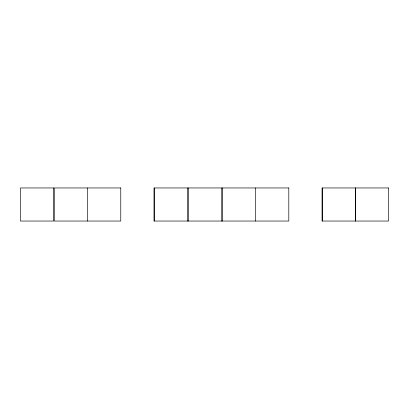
<?xml version="1.0" encoding="UTF-8"?>
<svg xmlns="http://www.w3.org/2000/svg" width="409" height="409" viewBox="0 0 409 409"><rect width="100%" height="100%" fill="white"/><g stroke="black" fill="none" stroke-linecap="round" stroke-linejoin="round"><path stroke-width="0.61" d="M355.574 187.956L355.574 221.044M355.303 187.956L355.303 221.044M322.328 187.956L322.328 221.044M255.559 187.956L255.559 221.044M222.312 187.956L222.312 221.044M221.76 187.956L221.739 221.044M188.493 187.956L188.493 221.044M187.532 187.956L187.532 221.044M154.285 187.956L154.285 221.044M87.516 187.956L87.516 221.044M53.697 187.956L20.45 187.956L20.45 221.044L53.697 221.044L53.697 187.956M120.767 187.956L54.269 187.956L54.269 221.044L120.767 221.044L120.767 187.956M288.805 187.956L154.014 187.956L154.014 221.044L288.805 221.044L288.805 187.956M388.55 187.956L322.052 187.956L322.052 221.044L388.55 221.044L388.55 187.956"/></g></svg>
